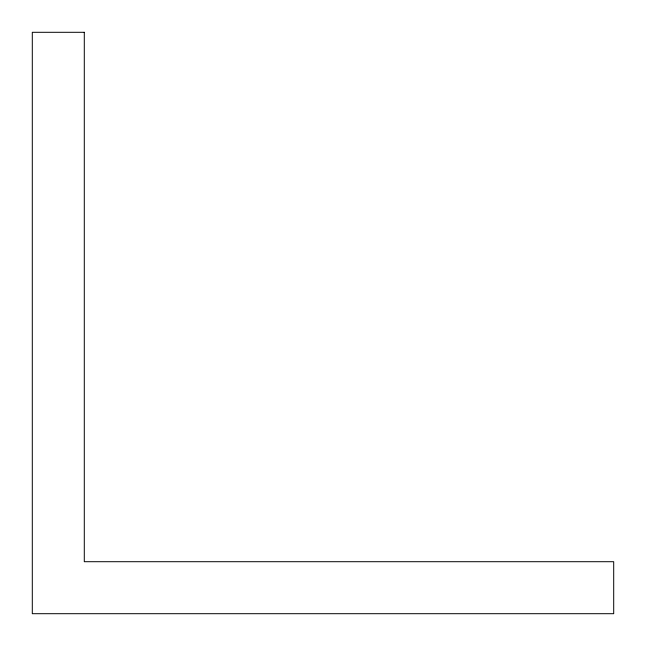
<?xml version="1.0" encoding="UTF-8"?>
<svg xmlns="http://www.w3.org/2000/svg" width="646" height="646" viewBox="0 0 646 646"><rect width="100%" height="100%" fill="white"/><g stroke="black" fill="none" stroke-linecap="round" stroke-linejoin="round"><path stroke-width="0.97" d="M84.295 32.3L32.3 32.3L32.3 613.7L613.7 613.7L613.7 561.705L84.295 561.705L84.295 32.3"/></g></svg>
